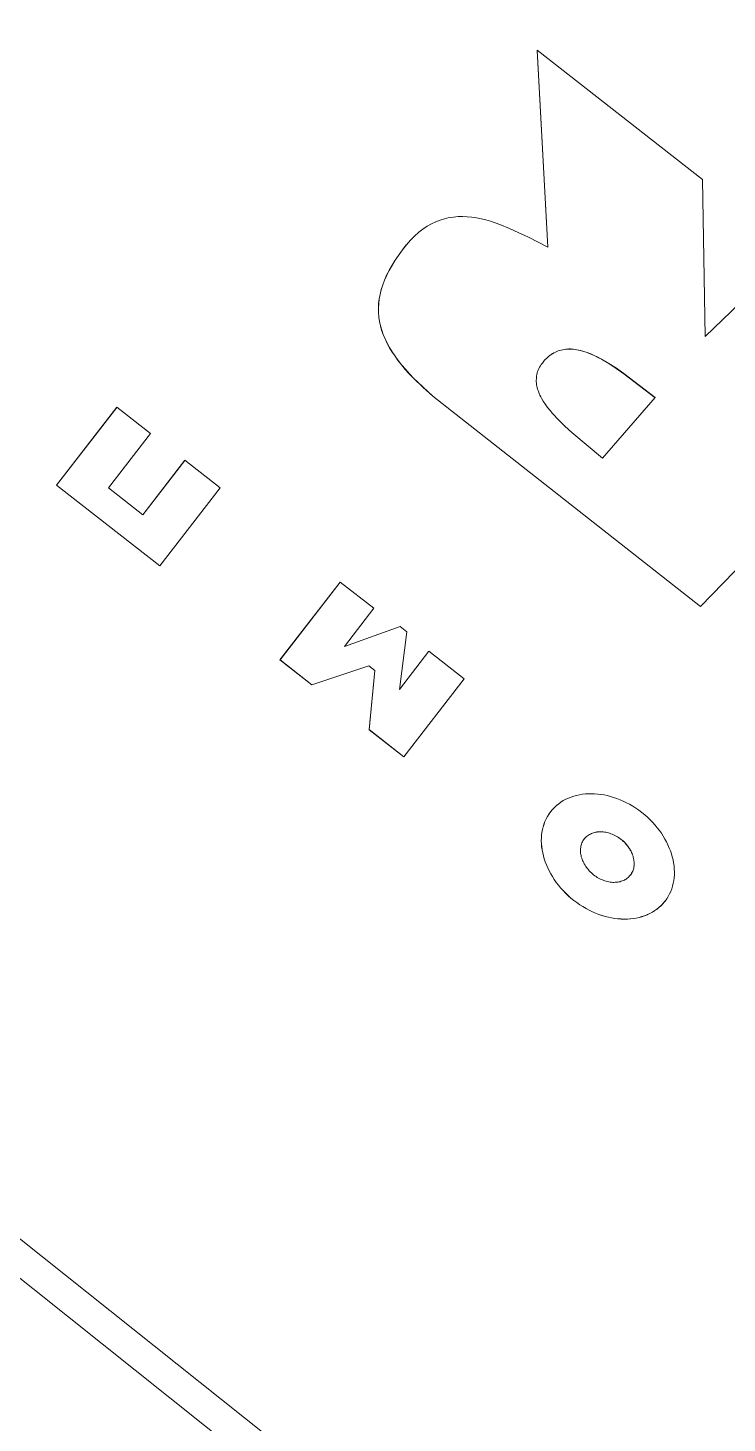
# Model space of a CAD drawing. Header units: millimetres. Extents: x -229914 to 856942, y -268655 to 87212.
# Drawn here: x -134786.3 to -134728.1, y 22809.8 to 22926 of the extents above; entities that cross this region are included whole.
import ezdxf

# ---------------------------------------------------------------- set-up
doc = ezdxf.new("R2010")
doc.units = ezdxf.units.MM

# ---------------------------------------------------------------- blocks, each defined once
blk = doc.blocks.new('Т912NEW')
at = {"color": 7, "linetype": 'Continuous', "lineweight": 15}
for p, q in [((2637.28, 3147.37), (2619.82, 3147.22)), ((2619.82, 3147.22), (2630.73, 3134.93)), ((2619.82, 3147.22), (2619.82, 3147.21)), ((2619.82, 3147.21), (2630.73, 3134.93)), ((2645.61, 3137.28), (2637.28, 3147.37)), ((2659.31, 3119.45), (2661.99, 3147.17)), ((2659.31, 3119.44), (2661.99, 3147.16)), ((2646.9, 3147.04), (2645.61, 3137.28)), ((2628.09, 3134.38), (2627.24, 3134.17)), ((2628.95, 3134.58), (2628.09, 3134.38)), ((2630.73, 3134.93), (2628.95, 3134.58)), ((2624.55, 3133.14), (2624.21, 3132.95)), ((2624.9, 3133.32), (2624.55, 3133.14)), ((2625.26, 3133.49), (2624.9, 3133.32)), ((2625.64, 3133.65), (2625.26, 3133.49)), ((2626.03, 3133.79), (2625.64, 3133.65)), ((2626.42, 3133.93), (2626.03, 3133.79)), ((2627.24, 3134.17), (2626.42, 3133.93)), ((2623.02, 3132.01), (2622.76, 3131.74)), ((2623.29, 3132.27), (2623.02, 3132.01)), ((2623.58, 3132.51), (2623.29, 3132.27)), ((2623.89, 3132.74), (2623.58, 3132.51)), ((2624.21, 3132.95), (2623.89, 3132.74)), ((2622.11, 3130.79), (2621.93, 3130.43)), ((2622.3, 3131.12), (2622.11, 3130.79)), ((2622.52, 3131.44), (2622.3, 3131.12)), ((2622.76, 3131.74), (2622.52, 3131.44)), ((2621.65, 3129.64), (2621.54, 3129.21)), ((2621.78, 3130.04), (2621.65, 3129.64)), ((2621.93, 3130.43), (2621.78, 3130.04)), ((2637.7, 3129.63), (2637.59, 3129.56)), ((2637.7, 3129.62), (2637.59, 3129.55)), ((2637.82, 3129.7), (2637.7, 3129.63)), ((2637.82, 3129.7), (2637.7, 3129.62)), ((2637.7, 3129.63), (2637.7, 3129.62)), ((2637.94, 3129.77), (2637.82, 3129.7)), ((2637.94, 3129.76), (2637.82, 3129.7)), ((2637.82, 3129.7), (2637.82, 3129.7)), ((2638.07, 3129.84), (2637.94, 3129.77)), ((2638.07, 3129.83), (2637.94, 3129.76)), ((2637.94, 3129.77), (2637.94, 3129.76)), ((2638.2, 3129.9), (2638.07, 3129.84)), ((2638.2, 3129.89), (2638.07, 3129.83)), ((2638.07, 3129.84), (2638.07, 3129.83)), ((2638.47, 3130.01), (2638.2, 3129.9)), ((2638.47, 3130.01), (2638.2, 3129.89)), ((2638.2, 3129.9), (2638.2, 3129.89)), ((2638.76, 3130.11), (2638.47, 3130.01)), ((2638.76, 3130.11), (2638.47, 3130.01)), ((2638.47, 3130.01), (2638.47, 3130.01)), ((2639.06, 3130.21), (2638.76, 3130.11)), ((2639.06, 3130.2), (2638.76, 3130.11)), ((2638.76, 3130.11), (2638.76, 3130.11)), ((2639.37, 3130.29), (2639.06, 3130.21)), ((2639.37, 3130.28), (2639.06, 3130.2)), ((2639.06, 3130.21), (2639.06, 3130.2)), ((2639.69, 3130.36), (2639.37, 3130.29)), ((2639.69, 3130.35), (2639.37, 3130.28)), ((2639.37, 3130.29), (2639.37, 3130.28)), ((2640.03, 3130.42), (2639.69, 3130.36)), ((2640.03, 3130.42), (2639.69, 3130.35)), ((2639.69, 3130.36), (2639.69, 3130.35)), ((2640.73, 3130.53), (2640.03, 3130.42)), ((2640.73, 3130.52), (2640.03, 3130.42)), ((2640.03, 3130.42), (2640.03, 3130.42)), ((2641.47, 3130.6), (2640.73, 3130.53)), ((2641.47, 3130.59), (2640.73, 3130.52)), ((2640.73, 3130.53), (2640.73, 3130.52)), ((2642.24, 3130.65), (2641.47, 3130.6)), ((2642.24, 3130.64), (2641.47, 3130.59)), ((2641.47, 3130.6), (2641.47, 3130.59)), ((2645.52, 3130.7), (2642.24, 3130.65)), ((2645.52, 3130.69), (2642.24, 3130.64)), ((2642.24, 3130.65), (2642.24, 3130.64)), ((2645.23, 3124.01), (2645.52, 3130.7)), ((2621.47, 3128.75), (2621.41, 3128.27)), ((2621.54, 3129.21), (2621.47, 3128.75)), ((2636.66, 3128.49), (2636.6, 3128.37)), ((2636.66, 3128.49), (2636.6, 3128.37)), ((2636.72, 3128.61), (2636.66, 3128.49)), ((2636.72, 3128.6), (2636.66, 3128.49)), ((2636.66, 3128.49), (2636.66, 3128.49)), ((2636.78, 3128.72), (2636.72, 3128.61)), ((2636.78, 3128.71), (2636.72, 3128.6)), ((2636.72, 3128.61), (2636.72, 3128.6)), ((2636.86, 3128.83), (2636.78, 3128.72)), ((2636.86, 3128.82), (2636.78, 3128.71)), ((2636.78, 3128.72), (2636.78, 3128.71)), ((2636.93, 3128.93), (2636.86, 3128.83)), ((2636.93, 3128.93), (2636.86, 3128.82)), ((2636.86, 3128.83), (2636.86, 3128.82)), ((2637.01, 3129.03), (2636.93, 3128.93)), ((2637.01, 3129.03), (2636.93, 3128.93)), ((2636.93, 3128.93), (2636.93, 3128.93)), ((2637.1, 3129.13), (2637.01, 3129.03)), ((2637.1, 3129.12), (2637.01, 3129.03)), ((2637.01, 3129.03), (2637.01, 3129.03)), ((2637.19, 3129.22), (2637.1, 3129.13)), ((2637.19, 3129.22), (2637.1, 3129.12)), ((2637.1, 3129.13), (2637.1, 3129.12)), ((2637.28, 3129.31), (2637.19, 3129.22)), ((2637.28, 3129.3), (2637.19, 3129.22)), ((2637.19, 3129.22), (2637.19, 3129.22)), ((2637.38, 3129.4), (2637.28, 3129.31)), ((2637.38, 3129.39), (2637.28, 3129.3)), ((2637.28, 3129.31), (2637.28, 3129.3)), ((2637.48, 3129.48), (2637.38, 3129.4)), ((2637.48, 3129.47), (2637.38, 3129.39)), ((2637.38, 3129.4), (2637.38, 3129.39)), ((2637.59, 3129.56), (2637.48, 3129.48)), ((2637.59, 3129.55), (2637.48, 3129.47)), ((2637.48, 3129.48), (2637.48, 3129.47)), ((2637.59, 3129.56), (2637.59, 3129.55)), ((2621.41, 3128.27), (2621.38, 3127.76)), ((2621.38, 3127.76), (2621.38, 3127.22)), ((2621.38, 3127.76), (2621.38, 3127.75)), ((2621.38, 3127.75), (2621.38, 3127.22)), ((2636.42, 3127.7), (2636.38, 3127.4)), ((2636.42, 3127.7), (2636.38, 3127.4)), ((2636.38, 3127.4), (2636.38, 3127.1)), ((2636.38, 3127.4), (2636.38, 3127.1)), ((2636.38, 3127.4), (2636.38, 3127.4)), ((2636.44, 3127.85), (2636.42, 3127.7)), ((2636.44, 3127.84), (2636.42, 3127.7)), ((2636.42, 3127.7), (2636.42, 3127.7)), ((2636.48, 3127.98), (2636.44, 3127.85)), ((2636.48, 3127.98), (2636.44, 3127.84)), ((2636.44, 3127.85), (2636.44, 3127.84)), ((2636.51, 3128.12), (2636.48, 3127.98)), ((2636.51, 3128.11), (2636.48, 3127.98)), ((2636.48, 3127.98), (2636.48, 3127.98)), ((2636.56, 3128.25), (2636.51, 3128.12)), ((2636.56, 3128.24), (2636.51, 3128.11)), ((2636.51, 3128.12), (2636.51, 3128.11)), ((2636.6, 3128.37), (2636.56, 3128.25)), ((2636.6, 3128.37), (2636.56, 3128.24)), ((2636.56, 3128.25), (2636.56, 3128.24)), ((2636.6, 3128.37), (2636.6, 3128.37)), ((2621.38, 3127.22), (2621.45, 3126.16)), ((2621.38, 3127.22), (2621.45, 3126.17)), ((2621.38, 3127.22), (2621.38, 3127.22)), ((2621.45, 3126.17), (2621.58, 3125.2)), ((2621.45, 3126.17), (2621.45, 3126.16)), ((2621.45, 3126.16), (2621.58, 3125.19)), ((2636.38, 3127.1), (2636.38, 3126.96)), ((2636.38, 3126.96), (2636.4, 3126.82)), ((2636.4, 3126.82), (2636.42, 3126.69)), ((2636.42, 3126.69), (2636.44, 3126.56)), ((2636.44, 3126.56), (2636.48, 3126.43)), ((2636.48, 3126.43), (2636.51, 3126.31)), ((2636.51, 3126.31), (2636.56, 3126.2)), ((2636.56, 3126.2), (2636.61, 3126.08)), ((2621.58, 3125.2), (2621.68, 3124.75)), ((2621.58, 3125.2), (2621.58, 3125.19)), ((2621.58, 3125.19), (2621.68, 3124.74)), ((2636.61, 3126.08), (2636.67, 3125.97)), ((2636.67, 3125.97), (2636.73, 3125.87)), ((2636.73, 3125.87), (2636.8, 3125.77)), ((2636.8, 3125.77), (2636.87, 3125.67)), ((2636.87, 3125.67), (2636.95, 3125.58)), ((2636.95, 3125.58), (2637.03, 3125.49)), ((2637.03, 3125.49), (2637.12, 3125.4)), ((2637.12, 3125.4), (2637.22, 3125.32)), ((2637.22, 3125.32), (2637.32, 3125.24)), ((2637.32, 3125.24), (2637.42, 3125.16)), ((2637.42, 3125.16), (2637.53, 3125.09)), ((2637.53, 3125.09), (2637.65, 3125.02)), ((2637.65, 3125.02), (2637.77, 3124.95)), ((2621.68, 3124.75), (2621.79, 3124.32)), ((2621.68, 3124.75), (2621.68, 3124.74)), ((2621.68, 3124.74), (2621.79, 3124.32)), ((2621.79, 3124.32), (2621.93, 3123.91)), ((2621.79, 3124.32), (2621.93, 3123.91)), ((2621.79, 3124.32), (2621.79, 3124.32)), ((2621.93, 3123.91), (2622.07, 3123.52)), ((2621.93, 3123.91), (2622.07, 3123.53)), ((2621.93, 3123.91), (2621.93, 3123.91)), ((2637.77, 3124.95), (2637.89, 3124.89)), ((2637.89, 3124.89), (2638.02, 3124.83)), ((2638.02, 3124.83), (2638.15, 3124.77)), ((2638.15, 3124.77), (2638.42, 3124.67)), ((2638.42, 3124.67), (2638.72, 3124.57)), ((2638.72, 3124.57), (2639.02, 3124.49)), ((2639.02, 3124.49), (2639.34, 3124.41)), ((2639.34, 3124.41), (2639.67, 3124.34)), ((2639.67, 3124.34), (2640.38, 3124.23)), ((2640.38, 3124.23), (2641.12, 3124.15)), ((2641.12, 3124.15), (2641.9, 3124.09)), ((2645.23, 3124.01), (2641.9, 3124.09)), ((2622.07, 3123.53), (2622.24, 3123.16)), ((2622.07, 3123.53), (2622.07, 3123.52)), ((2622.07, 3123.52), (2622.24, 3123.16)), ((2622.24, 3123.16), (2622.42, 3122.81)), ((2622.24, 3123.16), (2622.42, 3122.82)), ((2622.24, 3123.16), (2622.24, 3123.16)), ((2622.42, 3122.82), (2622.63, 3122.49)), ((2622.42, 3122.82), (2622.42, 3122.81)), ((2622.42, 3122.81), (2622.63, 3122.48)), ((2622.63, 3122.49), (2622.85, 3122.18)), ((2622.63, 3122.49), (2622.63, 3122.48)), ((2622.63, 3122.48), (2622.85, 3122.17)), ((2622.85, 3122.18), (2623.08, 3121.89)), ((2622.85, 3122.18), (2622.85, 3122.17)), ((2622.85, 3122.17), (2623.08, 3121.88)), ((2623.08, 3121.89), (2623.34, 3121.62)), ((2623.08, 3121.89), (2623.08, 3121.88)), ((2623.08, 3121.88), (2623.34, 3121.61)), ((2623.34, 3121.62), (2623.61, 3121.36)), ((2623.34, 3121.62), (2623.34, 3121.61)), ((2623.34, 3121.61), (2623.61, 3121.36)), ((2623.61, 3121.36), (2623.9, 3121.12)), ((2623.61, 3121.36), (2623.9, 3121.13)), ((2623.61, 3121.36), (2623.61, 3121.36)), ((2623.9, 3121.13), (2624.21, 3120.91)), ((2623.9, 3121.13), (2623.9, 3121.12)), ((2623.9, 3121.12), (2624.21, 3120.9)), ((2624.21, 3120.91), (2624.54, 3120.7)), ((2624.21, 3120.91), (2624.21, 3120.9)), ((2624.21, 3120.9), (2624.54, 3120.7)), ((2624.54, 3120.7), (2624.88, 3120.51)), ((2624.54, 3120.7), (2624.88, 3120.51)), ((2624.54, 3120.7), (2624.54, 3120.7)), ((2624.88, 3120.51), (2625.24, 3120.33)), ((2624.88, 3120.51), (2625.24, 3120.34)), ((2624.88, 3120.51), (2624.88, 3120.51)), ((2625.24, 3120.34), (2625.62, 3120.18)), ((2625.24, 3120.34), (2625.24, 3120.33)), ((2625.24, 3120.33), (2625.62, 3120.17)), ((2625.62, 3120.18), (2626.02, 3120.04)), ((2625.62, 3120.18), (2625.62, 3120.17)), ((2625.62, 3120.17), (2626.02, 3120.03)), ((2626.02, 3120.04), (2626.43, 3119.9)), ((2626.02, 3120.04), (2626.02, 3120.03)), ((2626.02, 3120.03), (2626.43, 3119.9)), ((2626.43, 3119.9), (2626.87, 3119.78)), ((2626.43, 3119.9), (2626.87, 3119.79)), ((2626.43, 3119.9), (2626.43, 3119.9)), ((2626.87, 3119.79), (2627.31, 3119.68)), ((2626.87, 3119.79), (2626.87, 3119.78)), ((2626.87, 3119.78), (2627.31, 3119.68)), ((2627.31, 3119.68), (2627.78, 3119.58)), ((2627.31, 3119.68), (2627.78, 3119.59)), ((2627.31, 3119.68), (2627.31, 3119.68)), ((2627.78, 3119.59), (2628.27, 3119.51)), ((2627.78, 3119.59), (2627.78, 3119.58)), ((2627.78, 3119.58), (2628.27, 3119.5)), ((2628.27, 3119.51), (2628.77, 3119.44)), ((2628.27, 3119.51), (2628.27, 3119.5)), ((2628.27, 3119.5), (2628.77, 3119.43)), ((2628.77, 3119.44), (2629.83, 3119.34)), ((2628.77, 3119.44), (2628.77, 3119.43)), ((2628.77, 3119.43), (2629.83, 3119.33)), ((2629.83, 3119.34), (2630.96, 3119.27)), ((2629.83, 3119.34), (2629.83, 3119.33)), ((2629.83, 3119.33), (2630.96, 3119.27)), ((2659.31, 3119.45), (2630.96, 3119.27)), ((2659.31, 3119.44), (2630.96, 3119.27)), ((2630.96, 3119.27), (2630.96, 3119.27)), ((2659.31, 3119.45), (2659.31, 3119.44)), ((2665.26, 3102.92), (2664.96, 3102.88)), ((2665.56, 3102.95), (2665.26, 3102.92)), ((2665.87, 3102.97), (2665.56, 3102.95)), ((2666.18, 3102.98), (2665.87, 3102.97)), ((2666.49, 3102.98), (2666.18, 3102.98)), ((2666.79, 3102.96), (2666.49, 3102.98)), ((2667.1, 3102.94), (2666.79, 3102.96)), ((2667.39, 3102.9), (2667.1, 3102.94)), ((2667.69, 3102.85), (2667.39, 3102.9)), ((2610.96, 3102.15), (2614.5, 3102.18)), ((2610.96, 3102.15), (2610.96, 3102.14)), ((2611.07, 3093.95), (2610.96, 3102.15)), ((2611.07, 3093.94), (2610.96, 3102.14)), ((2614.5, 3102.18), (2614.58, 3096.46)), ((2621.87, 3102.26), (2618.13, 3102.22)), ((2618.22, 3096.49), (2618.13, 3102.22)), ((2618.13, 3102.22), (2618.13, 3102.21)), ((2618.22, 3096.49), (2618.13, 3102.21)), ((2621.87, 3102.26), (2621.98, 3094.04)), ((2634.57, 3102.35), (2638.12, 3102.39)), ((2634.69, 3094.15), (2634.57, 3102.35)), ((2634.69, 3094.16), (2634.57, 3102.35)), ((2634.57, 3102.35), (2634.57, 3102.35)), ((2638.12, 3102.39), (2638.18, 3098.37)), ((2638.18, 3098.37), (2640.78, 3102.55)), ((2640.78, 3102.55), (2641.49, 3102.56)), ((2641.49, 3102.56), (2644, 3098.42)), ((2647.67, 3102.48), (2643.93, 3102.44)), ((2644, 3098.42), (2643.93, 3102.44)), ((2643.93, 3102.44), (2643.93, 3102.43)), ((2644, 3098.42), (2643.93, 3102.43)), ((2647.67, 3102.48), (2647.78, 3094.27)), ((2662.13, 3101.74), (2661.92, 3101.59)), ((2662.35, 3101.89), (2662.13, 3101.74)), ((2662.57, 3102.03), (2662.35, 3101.89)), ((2662.81, 3102.16), (2662.57, 3102.03)), ((2663.05, 3102.29), (2662.81, 3102.16)), ((2663.31, 3102.4), (2663.05, 3102.29)), ((2663.56, 3102.5), (2663.31, 3102.4)), ((2663.83, 3102.6), (2663.56, 3102.5)), ((2664.1, 3102.68), (2663.83, 3102.6)), ((2664.38, 3102.76), (2664.1, 3102.68)), ((2664.67, 3102.82), (2664.38, 3102.76)), ((2664.96, 3102.88), (2664.67, 3102.82)), ((2667.98, 3102.79), (2667.69, 3102.85)), ((2668.26, 3102.72), (2667.98, 3102.79)), ((2668.53, 3102.64), (2668.26, 3102.72)), ((2668.81, 3102.55), (2668.53, 3102.64)), ((2669.06, 3102.45), (2668.81, 3102.55)), ((2669.32, 3102.34), (2669.06, 3102.45)), ((2669.57, 3102.22), (2669.32, 3102.34)), ((2669.81, 3102.09), (2669.57, 3102.22)), ((2670.04, 3101.96), (2669.81, 3102.09)), ((2670.26, 3101.82), (2670.04, 3101.96)), ((2670.47, 3101.66), (2670.26, 3101.82)), ((2661.04, 3100.71), (2660.89, 3100.51)), ((2661.19, 3100.9), (2661.04, 3100.71)), ((2661.36, 3101.08), (2661.19, 3100.9)), ((2661.54, 3101.26), (2661.36, 3101.08)), ((2661.72, 3101.43), (2661.54, 3101.26)), ((2661.92, 3101.59), (2661.72, 3101.43)), ((2670.67, 3101.51), (2670.47, 3101.66)), ((2670.87, 3101.34), (2670.67, 3101.51)), ((2671.05, 3101.17), (2670.87, 3101.34)), ((2671.22, 3100.99), (2671.05, 3101.17)), ((2671.38, 3100.8), (2671.22, 3100.99)), ((2671.53, 3100.61), (2671.38, 3100.8)), ((2671.67, 3100.41), (2671.53, 3100.61)), ((2660.37, 3099.46), (2660.31, 3099.24)), ((2660.45, 3099.68), (2660.37, 3099.46)), ((2660.54, 3099.9), (2660.45, 3099.68)), ((2660.65, 3100.11), (2660.54, 3099.9)), ((2660.77, 3100.31), (2660.65, 3100.11)), ((2660.89, 3100.51), (2660.77, 3100.31)), ((2664.34, 3099.46), (2664.27, 3099.39)), ((2664.34, 3099.45), (2664.27, 3099.38)), ((2664.42, 3099.53), (2664.34, 3099.46)), ((2664.42, 3099.52), (2664.34, 3099.45)), ((2664.34, 3099.46), (2664.34, 3099.45)), ((2664.5, 3099.59), (2664.42, 3099.53)), ((2664.5, 3099.58), (2664.42, 3099.52)), ((2664.42, 3099.53), (2664.42, 3099.52)), ((2664.58, 3099.65), (2664.5, 3099.59)), ((2664.58, 3099.65), (2664.5, 3099.58)), ((2664.5, 3099.59), (2664.5, 3099.58)), ((2664.67, 3099.71), (2664.58, 3099.65)), ((2664.67, 3099.71), (2664.58, 3099.65)), ((2664.58, 3099.65), (2664.58, 3099.65)), ((2664.77, 3099.77), (2664.67, 3099.71)), ((2664.77, 3099.76), (2664.67, 3099.71)), ((2664.67, 3099.71), (2664.67, 3099.71)), ((2664.86, 3099.82), (2664.77, 3099.77)), ((2664.86, 3099.82), (2664.77, 3099.76)), ((2664.77, 3099.77), (2664.77, 3099.76)), ((2664.95, 3099.87), (2664.86, 3099.82)), ((2664.95, 3099.87), (2664.86, 3099.82)), ((2664.86, 3099.82), (2664.86, 3099.82)), ((2665.06, 3099.92), (2664.95, 3099.87)), ((2665.06, 3099.91), (2664.95, 3099.87)), ((2664.95, 3099.87), (2664.95, 3099.87)), ((2665.16, 3099.96), (2665.06, 3099.92)), ((2665.16, 3099.95), (2665.06, 3099.91)), ((2665.06, 3099.92), (2665.06, 3099.91)), ((2665.27, 3100), (2665.16, 3099.96)), ((2665.27, 3099.99), (2665.16, 3099.95)), ((2665.16, 3099.96), (2665.16, 3099.95)), ((2665.38, 3100.03), (2665.27, 3100)), ((2665.38, 3100.03), (2665.27, 3099.99)), ((2665.27, 3100), (2665.27, 3099.99)), ((2665.49, 3100.06), (2665.38, 3100.03)), ((2665.49, 3100.06), (2665.38, 3100.03)), ((2665.38, 3100.03), (2665.38, 3100.03)), ((2665.61, 3100.09), (2665.49, 3100.06)), ((2665.61, 3100.08), (2665.49, 3100.06)), ((2665.49, 3100.06), (2665.49, 3100.06)), ((2665.73, 3100.11), (2665.61, 3100.09)), ((2665.73, 3100.11), (2665.61, 3100.08)), ((2665.61, 3100.09), (2665.61, 3100.08)), ((2665.85, 3100.13), (2665.73, 3100.11)), ((2665.85, 3100.12), (2665.73, 3100.11)), ((2665.73, 3100.11), (2665.73, 3100.11)), ((2665.97, 3100.14), (2665.85, 3100.13)), ((2665.97, 3100.14), (2665.85, 3100.12)), ((2665.85, 3100.13), (2665.85, 3100.12)), ((2666.09, 3100.15), (2665.97, 3100.14)), ((2666.09, 3100.14), (2665.97, 3100.14)), ((2665.97, 3100.14), (2665.97, 3100.14)), ((2666.22, 3100.15), (2666.09, 3100.15)), ((2666.22, 3100.15), (2666.09, 3100.14)), ((2666.09, 3100.15), (2666.09, 3100.14)), ((2666.34, 3100.15), (2666.22, 3100.15)), ((2666.34, 3100.15), (2666.22, 3100.15)), ((2666.22, 3100.15), (2666.22, 3100.15)), ((2666.47, 3100.15), (2666.34, 3100.15)), ((2666.47, 3100.14), (2666.34, 3100.15)), ((2666.34, 3100.15), (2666.34, 3100.15)), ((2666.59, 3100.14), (2666.47, 3100.15)), ((2666.47, 3100.15), (2666.47, 3100.14)), ((2666.59, 3100.13), (2666.47, 3100.14)), ((2666.71, 3100.12), (2666.59, 3100.14)), ((2666.59, 3100.14), (2666.59, 3100.13)), ((2666.71, 3100.11), (2666.59, 3100.13)), ((2666.83, 3100.1), (2666.71, 3100.12)), ((2666.71, 3100.12), (2666.71, 3100.11)), ((2666.83, 3100.09), (2666.71, 3100.11)), ((2666.94, 3100.08), (2666.83, 3100.1)), ((2666.83, 3100.1), (2666.83, 3100.09)), ((2666.94, 3100.07), (2666.83, 3100.09)), ((2667.06, 3100.05), (2666.94, 3100.08)), ((2666.94, 3100.08), (2666.94, 3100.07)), ((2667.06, 3100.04), (2666.94, 3100.07)), ((2667.17, 3100.02), (2667.06, 3100.05)), ((2667.06, 3100.05), (2667.06, 3100.04)), ((2667.17, 3100.01), (2667.06, 3100.04)), ((2667.28, 3099.98), (2667.17, 3100.02)), ((2667.17, 3100.02), (2667.17, 3100.01)), ((2667.28, 3099.97), (2667.17, 3100.01)), ((2667.38, 3099.94), (2667.28, 3099.98)), ((2667.28, 3099.98), (2667.28, 3099.97)), ((2667.38, 3099.93), (2667.28, 3099.97)), ((2667.49, 3099.89), (2667.38, 3099.94)), ((2667.38, 3099.94), (2667.38, 3099.93)), ((2667.49, 3099.89), (2667.38, 3099.93)), ((2667.58, 3099.85), (2667.49, 3099.89)), ((2667.58, 3099.84), (2667.49, 3099.89)), ((2667.49, 3099.89), (2667.49, 3099.89)), ((2667.68, 3099.8), (2667.58, 3099.85)), ((2667.58, 3099.85), (2667.58, 3099.84)), ((2667.68, 3099.79), (2667.58, 3099.84)), ((2667.77, 3099.74), (2667.68, 3099.8)), ((2667.68, 3099.8), (2667.68, 3099.79)), ((2667.77, 3099.73), (2667.68, 3099.79)), ((2667.87, 3099.68), (2667.77, 3099.74)), ((2667.77, 3099.74), (2667.77, 3099.73)), ((2667.87, 3099.68), (2667.77, 3099.73)), ((2667.95, 3099.62), (2667.87, 3099.68)), ((2667.95, 3099.62), (2667.87, 3099.68)), ((2667.87, 3099.68), (2667.87, 3099.68)), ((2668.03, 3099.56), (2667.95, 3099.62)), ((2668.03, 3099.55), (2667.95, 3099.62)), ((2667.95, 3099.62), (2667.95, 3099.62)), ((2668.11, 3099.49), (2668.03, 3099.56)), ((2668.03, 3099.56), (2668.03, 3099.55)), ((2668.11, 3099.48), (2668.03, 3099.55)), ((2668.18, 3099.42), (2668.11, 3099.49)), ((2668.11, 3099.49), (2668.11, 3099.48)), ((2668.18, 3099.41), (2668.11, 3099.48)), ((2668.25, 3099.35), (2668.18, 3099.42)), ((2668.18, 3099.42), (2668.18, 3099.41)), ((2668.25, 3099.34), (2668.18, 3099.41)), ((2671.79, 3100.2), (2671.67, 3100.41)), ((2671.9, 3100), (2671.79, 3100.2)), ((2672, 3099.78), (2671.9, 3100)), ((2672.08, 3099.56), (2672, 3099.78)), ((2672.16, 3099.34), (2672.08, 3099.56)), ((2640.78, 3098.37), (2638.07, 3094.18)), ((2640.78, 3098.36), (2638.07, 3094.18)), ((2641.41, 3098.38), (2640.78, 3098.37)), ((2641.41, 3098.37), (2640.78, 3098.36)), ((2640.78, 3098.37), (2640.78, 3098.36)), ((2644.12, 3094.24), (2641.41, 3098.38)), ((2641.41, 3098.38), (2641.41, 3098.37)), ((2644.12, 3094.23), (2641.41, 3098.37)), ((2660.22, 3098.78), (2660.2, 3098.54)), ((2660.2, 3098.3), (2660.2, 3098.54)), ((2660.2, 3098.3), (2660.21, 3098.06)), ((2660.2, 3098.3), (2660.21, 3098.07)), ((2660.2, 3098.3), (2660.2, 3098.3)), ((2660.26, 3099.01), (2660.22, 3098.78)), ((2660.31, 3099.24), (2660.26, 3099.01)), ((2663.81, 3098.46), (2663.8, 3098.36)), ((2663.81, 3098.45), (2663.8, 3098.36)), ((2663.8, 3098.36), (2663.81, 3098.17)), ((2663.83, 3098.55), (2663.81, 3098.46)), ((2663.83, 3098.54), (2663.81, 3098.45)), ((2663.81, 3098.46), (2663.81, 3098.45)), ((2663.85, 3098.64), (2663.83, 3098.55)), ((2663.85, 3098.64), (2663.83, 3098.54)), ((2663.83, 3098.55), (2663.83, 3098.54)), ((2663.87, 3098.73), (2663.85, 3098.64)), ((2663.87, 3098.73), (2663.85, 3098.64)), ((2663.85, 3098.64), (2663.85, 3098.64)), ((2663.91, 3098.82), (2663.87, 3098.73)), ((2663.91, 3098.82), (2663.87, 3098.73)), ((2663.87, 3098.73), (2663.87, 3098.73)), ((2663.95, 3098.91), (2663.91, 3098.82)), ((2663.95, 3098.9), (2663.91, 3098.82)), ((2663.91, 3098.82), (2663.91, 3098.82)), ((2663.99, 3098.99), (2663.95, 3098.91)), ((2663.99, 3098.99), (2663.95, 3098.9)), ((2663.95, 3098.91), (2663.95, 3098.9)), ((2664.03, 3099.08), (2663.99, 3098.99)), ((2664.03, 3099.07), (2663.99, 3098.99)), ((2663.99, 3098.99), (2663.99, 3098.99)), ((2664.09, 3099.16), (2664.03, 3099.08)), ((2664.09, 3099.15), (2664.03, 3099.07)), ((2664.03, 3099.08), (2664.03, 3099.07)), ((2664.15, 3099.24), (2664.09, 3099.16)), ((2664.15, 3099.23), (2664.09, 3099.15)), ((2664.09, 3099.16), (2664.09, 3099.15)), ((2664.2, 3099.31), (2664.15, 3099.24)), ((2664.2, 3099.31), (2664.15, 3099.23)), ((2664.15, 3099.24), (2664.15, 3099.23)), ((2664.27, 3099.39), (2664.2, 3099.31)), ((2664.27, 3099.38), (2664.2, 3099.31)), ((2664.2, 3099.31), (2664.2, 3099.31)), ((2664.27, 3099.39), (2664.27, 3099.38)), ((2668.32, 3099.27), (2668.25, 3099.35)), ((2668.25, 3099.35), (2668.25, 3099.34)), ((2668.32, 3099.27), (2668.25, 3099.34)), ((2668.38, 3099.2), (2668.32, 3099.27)), ((2668.38, 3099.19), (2668.32, 3099.27)), ((2668.32, 3099.27), (2668.32, 3099.27)), ((2668.44, 3099.11), (2668.38, 3099.2)), ((2668.38, 3099.2), (2668.38, 3099.19)), ((2668.44, 3099.11), (2668.38, 3099.19)), ((2668.48, 3099.03), (2668.44, 3099.11)), ((2668.48, 3099.03), (2668.44, 3099.11)), ((2668.44, 3099.11), (2668.44, 3099.11)), ((2668.53, 3098.95), (2668.48, 3099.03)), ((2668.53, 3098.94), (2668.48, 3099.03)), ((2668.48, 3099.03), (2668.48, 3099.03)), ((2668.57, 3098.86), (2668.53, 3098.95)), ((2668.53, 3098.95), (2668.53, 3098.94)), ((2668.57, 3098.86), (2668.53, 3098.94)), ((2668.6, 3098.77), (2668.57, 3098.86)), ((2668.6, 3098.77), (2668.57, 3098.86)), ((2668.57, 3098.86), (2668.57, 3098.86)), ((2668.63, 3098.68), (2668.6, 3098.77)), ((2668.63, 3098.68), (2668.6, 3098.77)), ((2668.6, 3098.77), (2668.6, 3098.77)), ((2668.65, 3098.59), (2668.63, 3098.68)), ((2668.65, 3098.59), (2668.63, 3098.68)), ((2668.63, 3098.68), (2668.63, 3098.68)), ((2668.67, 3098.5), (2668.65, 3098.59)), ((2668.67, 3098.49), (2668.65, 3098.59)), ((2668.65, 3098.59), (2668.65, 3098.59)), ((2668.68, 3098.4), (2668.67, 3098.5)), ((2668.67, 3098.5), (2668.67, 3098.49)), ((2668.68, 3098.4), (2668.67, 3098.49)), ((2668.68, 3098.31), (2668.68, 3098.4)), ((2668.68, 3098.3), (2668.68, 3098.4)), ((2668.68, 3098.4), (2668.68, 3098.4)), ((2668.68, 3098.21), (2668.68, 3098.31)), ((2672.21, 3099.11), (2672.16, 3099.34)), ((2672.25, 3098.88), (2672.21, 3099.11)), ((2672.28, 3098.65), (2672.25, 3098.88)), ((2672.29, 3098.41), (2672.28, 3098.65)), ((2672.28, 3098.17), (2672.29, 3098.41)), ((2672.28, 3098.16), (2672.29, 3098.4)), ((2672.29, 3098.41), (2672.29, 3098.4)), ((2660.21, 3098.07), (2660.24, 3097.83)), ((2660.21, 3098.07), (2660.21, 3098.06)), ((2660.21, 3098.06), (2660.24, 3097.83)), ((2660.24, 3097.83), (2660.28, 3097.59)), ((2660.24, 3097.83), (2660.28, 3097.6)), ((2660.24, 3097.83), (2660.24, 3097.83)), ((2660.28, 3097.6), (2660.33, 3097.37)), ((2660.28, 3097.6), (2660.28, 3097.59)), ((2660.28, 3097.59), (2660.33, 3097.37)), ((2660.33, 3097.37), (2660.41, 3097.14)), ((2660.33, 3097.37), (2660.41, 3097.15)), ((2660.33, 3097.37), (2660.33, 3097.37)), ((2660.41, 3097.15), (2660.49, 3096.93)), ((2660.41, 3097.15), (2660.41, 3097.14)), ((2660.41, 3097.14), (2660.49, 3096.92)), ((2663.81, 3098.17), (2663.82, 3098.07)), ((2663.82, 3098.07), (2663.84, 3097.98)), ((2663.84, 3097.98), (2663.86, 3097.89)), ((2663.86, 3097.89), (2663.89, 3097.8)), ((2663.89, 3097.8), (2663.93, 3097.71)), ((2663.93, 3097.71), (2663.96, 3097.62)), ((2663.96, 3097.62), (2664.01, 3097.54)), ((2664.01, 3097.54), (2664.06, 3097.46)), ((2664.06, 3097.46), (2664.11, 3097.38)), ((2664.11, 3097.38), (2664.17, 3097.3)), ((2664.17, 3097.3), (2664.24, 3097.23)), ((2664.24, 3097.23), (2664.3, 3097.15)), ((2664.3, 3097.15), (2664.38, 3097.08)), ((2664.38, 3097.08), (2664.46, 3097.02)), ((2668.07, 3097.05), (2668.15, 3097.12)), ((2668.15, 3097.12), (2668.22, 3097.19)), ((2668.22, 3097.19), (2668.28, 3097.26)), ((2668.28, 3097.26), (2668.35, 3097.34)), ((2668.35, 3097.34), (2668.4, 3097.42)), ((2668.4, 3097.42), (2668.45, 3097.5)), ((2668.45, 3097.5), (2668.51, 3097.58)), ((2668.51, 3097.58), (2668.55, 3097.67)), ((2668.55, 3097.67), (2668.58, 3097.75)), ((2668.58, 3097.75), (2668.62, 3097.84)), ((2668.62, 3097.84), (2668.64, 3097.93)), ((2668.64, 3097.93), (2668.66, 3098.02)), ((2668.66, 3098.02), (2668.67, 3098.12)), ((2668.67, 3098.12), (2668.68, 3098.21)), ((2672.04, 3097.03), (2672.11, 3097.25)), ((2672.04, 3097.03), (2672.11, 3097.25)), ((2672.11, 3097.25), (2672.18, 3097.48)), ((2672.11, 3097.25), (2672.18, 3097.47)), ((2672.11, 3097.25), (2672.11, 3097.25)), ((2672.18, 3097.47), (2672.23, 3097.7)), ((2672.18, 3097.48), (2672.23, 3097.7)), ((2672.18, 3097.48), (2672.18, 3097.47)), ((2672.23, 3097.7), (2672.27, 3097.94)), ((2672.23, 3097.7), (2672.27, 3097.93)), ((2672.23, 3097.7), (2672.23, 3097.7)), ((2672.27, 3097.94), (2672.28, 3098.17)), ((2672.27, 3097.93), (2672.28, 3098.16)), ((2672.27, 3097.94), (2672.27, 3097.93)), ((2672.28, 3098.17), (2672.28, 3098.16)), ((2614.58, 3096.46), (2618.22, 3096.49)), ((2660.49, 3096.93), (2660.59, 3096.72)), ((2660.49, 3096.93), (2660.49, 3096.92)), ((2660.49, 3096.92), (2660.59, 3096.71)), ((2660.59, 3096.72), (2660.7, 3096.51)), ((2660.59, 3096.72), (2660.59, 3096.71)), ((2660.59, 3096.71), (2660.7, 3096.5)), ((2660.7, 3096.51), (2660.82, 3096.3)), ((2660.7, 3096.51), (2660.7, 3096.5)), ((2660.7, 3096.5), (2660.82, 3096.3)), ((2660.82, 3096.3), (2660.96, 3096.1)), ((2660.82, 3096.3), (2660.96, 3096.11)), ((2660.82, 3096.3), (2660.82, 3096.3)), ((2660.96, 3096.11), (2661.11, 3095.91)), ((2660.96, 3096.11), (2660.96, 3096.1)), ((2660.96, 3096.1), (2661.11, 3095.91)), ((2661.11, 3095.91), (2661.27, 3095.73)), ((2661.11, 3095.91), (2661.11, 3095.91)), ((2664.46, 3097.02), (2664.54, 3096.95)), ((2664.54, 3096.95), (2664.63, 3096.89)), ((2664.63, 3096.89), (2664.71, 3096.83)), ((2664.71, 3096.83), (2664.81, 3096.78)), ((2664.81, 3096.78), (2664.9, 3096.73)), ((2664.9, 3096.73), (2665.01, 3096.68)), ((2665.01, 3096.68), (2665.1, 3096.64)), ((2665.1, 3096.64), (2665.22, 3096.59)), ((2665.22, 3096.59), (2665.32, 3096.56)), ((2665.32, 3096.56), (2665.43, 3096.53)), ((2665.43, 3096.53), (2665.55, 3096.5)), ((2665.55, 3096.5), (2665.67, 3096.47)), ((2665.67, 3096.47), (2665.78, 3096.45)), ((2665.78, 3096.45), (2665.9, 3096.44)), ((2665.9, 3096.44), (2666.02, 3096.43)), ((2666.02, 3096.43), (2666.15, 3096.42)), ((2666.15, 3096.42), (2666.27, 3096.42)), ((2666.27, 3096.42), (2666.4, 3096.42)), ((2666.4, 3096.42), (2666.52, 3096.43)), ((2666.52, 3096.43), (2666.64, 3096.44)), ((2666.64, 3096.44), (2666.76, 3096.46)), ((2666.76, 3096.46), (2666.88, 3096.48)), ((2666.88, 3096.48), (2667, 3096.51)), ((2667, 3096.51), (2667.11, 3096.54)), ((2667.11, 3096.54), (2667.22, 3096.58)), ((2667.22, 3096.58), (2667.33, 3096.61)), ((2667.33, 3096.61), (2667.43, 3096.66)), ((2667.43, 3096.66), (2667.53, 3096.7)), ((2667.53, 3096.7), (2667.63, 3096.75)), ((2667.63, 3096.75), (2667.73, 3096.8)), ((2667.73, 3096.8), (2667.82, 3096.86)), ((2667.82, 3096.86), (2667.91, 3096.92)), ((2667.91, 3096.92), (2667.99, 3096.98)), ((2667.99, 3096.98), (2668.07, 3097.05)), ((2671.29, 3095.81), (2671.45, 3096)), ((2671.29, 3095.81), (2671.45, 3096)), ((2671.45, 3096), (2671.59, 3096.2)), ((2671.45, 3096), (2671.59, 3096.19)), ((2671.45, 3096), (2671.45, 3096)), ((2671.59, 3096.2), (2671.72, 3096.4)), ((2671.59, 3096.19), (2671.72, 3096.39)), ((2671.59, 3096.2), (2671.59, 3096.19)), ((2671.72, 3096.4), (2671.84, 3096.61)), ((2671.72, 3096.39), (2671.84, 3096.6)), ((2671.72, 3096.4), (2671.72, 3096.39)), ((2671.84, 3096.61), (2671.95, 3096.82)), ((2671.84, 3096.6), (2671.95, 3096.81)), ((2671.84, 3096.61), (2671.84, 3096.6)), ((2671.95, 3096.81), (2672.04, 3097.03)), ((2671.95, 3096.82), (2672.04, 3097.03)), ((2671.95, 3096.82), (2671.95, 3096.81)), ((2672.04, 3097.03), (2672.04, 3097.03)), ((2661.11, 3095.91), (2661.27, 3095.72)), ((2661.27, 3095.73), (2661.44, 3095.55)), ((2661.27, 3095.73), (2661.27, 3095.72)), ((2661.27, 3095.72), (2661.44, 3095.54)), ((2661.44, 3095.55), (2661.62, 3095.37)), ((2661.44, 3095.55), (2661.44, 3095.54)), ((2661.44, 3095.54), (2661.62, 3095.37)), ((2661.62, 3095.37), (2661.82, 3095.2)), ((2661.62, 3095.37), (2661.82, 3095.21)), ((2661.62, 3095.37), (2661.62, 3095.37)), ((2661.82, 3095.21), (2662.02, 3095.05)), ((2661.82, 3095.21), (2661.82, 3095.2)), ((2661.82, 3095.2), (2662.02, 3095.04)), ((2662.02, 3095.05), (2662.23, 3094.9)), ((2662.02, 3095.05), (2662.02, 3095.04)), ((2662.02, 3095.04), (2662.23, 3094.89)), ((2662.23, 3094.9), (2662.45, 3094.75)), ((2662.23, 3094.9), (2662.23, 3094.89)), ((2662.23, 3094.89), (2662.45, 3094.75)), ((2662.45, 3094.75), (2662.68, 3094.62)), ((2662.45, 3094.75), (2662.45, 3094.75)), ((2669.92, 3094.68), (2670.14, 3094.82)), ((2669.92, 3094.68), (2670.14, 3094.81)), ((2670.14, 3094.82), (2670.36, 3094.97)), ((2670.14, 3094.81), (2670.36, 3094.96)), ((2670.14, 3094.82), (2670.14, 3094.81)), ((2670.36, 3094.96), (2670.56, 3095.12)), ((2670.36, 3094.97), (2670.56, 3095.12)), ((2670.36, 3094.97), (2670.36, 3094.96)), ((2670.56, 3095.12), (2670.77, 3095.29)), ((2670.56, 3095.12), (2670.77, 3095.28)), ((2670.56, 3095.12), (2670.56, 3095.12)), ((2670.77, 3095.29), (2670.95, 3095.46)), ((2670.77, 3095.28), (2670.95, 3095.45)), ((2670.77, 3095.29), (2670.77, 3095.28)), ((2670.95, 3095.45), (2671.13, 3095.63)), ((2670.95, 3095.46), (2671.13, 3095.63)), ((2670.95, 3095.46), (2670.95, 3095.45)), ((2671.13, 3095.63), (2671.29, 3095.81)), ((2671.13, 3095.63), (2671.29, 3095.81)), ((2671.13, 3095.63), (2671.13, 3095.63)), ((2671.29, 3095.81), (2671.29, 3095.81)), ((2621.98, 3094.04), (2611.07, 3093.94)), ((2621.98, 3094.04), (2611.07, 3093.95)), ((2611.07, 3093.95), (2611.07, 3093.94)), ((2621.98, 3094.04), (2621.98, 3094.04)), ((2638.07, 3094.18), (2634.69, 3094.15)), ((2638.07, 3094.18), (2634.69, 3094.16)), ((2634.69, 3094.16), (2634.69, 3094.15)), ((2638.07, 3094.18), (2638.07, 3094.18)), ((2647.78, 3094.27), (2644.12, 3094.24)), ((2647.78, 3094.26), (2644.12, 3094.23)), ((2644.12, 3094.24), (2644.12, 3094.23)), ((2647.78, 3094.27), (2647.78, 3094.26)), ((2662.45, 3094.75), (2662.68, 3094.61)), ((2662.68, 3094.62), (2662.92, 3094.49)), ((2662.68, 3094.62), (2662.68, 3094.61)), ((2662.68, 3094.61), (2662.92, 3094.49)), ((2662.92, 3094.49), (2663.17, 3094.37)), ((2662.92, 3094.49), (2663.17, 3094.37)), ((2662.92, 3094.49), (2662.92, 3094.49)), ((2663.17, 3094.37), (2663.43, 3094.26)), ((2663.17, 3094.37), (2663.43, 3094.26)), ((2663.17, 3094.37), (2663.17, 3094.37)), ((2663.43, 3094.26), (2663.68, 3094.16)), ((2663.43, 3094.26), (2663.68, 3094.16)), ((2663.43, 3094.26), (2663.43, 3094.26)), ((2663.68, 3094.16), (2663.95, 3094.07)), ((2663.68, 3094.16), (2663.95, 3094.07)), ((2663.68, 3094.16), (2663.68, 3094.16)), ((2663.95, 3094.07), (2664.23, 3093.99)), ((2663.95, 3094.07), (2664.23, 3093.99)), ((2663.95, 3094.07), (2663.95, 3094.07)), ((2664.23, 3093.99), (2664.51, 3093.92)), ((2664.23, 3093.99), (2664.51, 3093.92)), ((2664.23, 3093.99), (2664.23, 3093.99)), ((2664.51, 3093.92), (2664.8, 3093.86)), ((2664.51, 3093.92), (2664.8, 3093.86)), ((2664.51, 3093.92), (2664.51, 3093.92)), ((2664.8, 3093.86), (2665.1, 3093.81)), ((2664.8, 3093.86), (2665.1, 3093.81)), ((2664.8, 3093.86), (2664.8, 3093.86)), ((2665.1, 3093.81), (2665.39, 3093.77)), ((2665.1, 3093.81), (2665.39, 3093.78)), ((2665.1, 3093.81), (2665.1, 3093.81)), ((2665.39, 3093.78), (2665.7, 3093.75)), ((2665.39, 3093.78), (2665.39, 3093.77)), ((2665.39, 3093.77), (2665.7, 3093.74)), ((2665.7, 3093.75), (2666, 3093.73)), ((2665.7, 3093.75), (2665.7, 3093.74)), ((2665.7, 3093.74), (2666, 3093.73)), ((2666, 3093.73), (2666.31, 3093.72)), ((2666, 3093.73), (2666, 3093.73)), ((2666, 3093.73), (2666.31, 3093.73)), ((2666.31, 3093.73), (2666.62, 3093.74)), ((2666.31, 3093.72), (2666.62, 3093.73)), ((2666.31, 3093.73), (2666.31, 3093.72)), ((2666.62, 3093.74), (2666.93, 3093.76)), ((2666.62, 3093.73), (2666.93, 3093.75)), ((2666.62, 3093.74), (2666.62, 3093.73)), ((2666.93, 3093.75), (2667.23, 3093.79)), ((2666.93, 3093.76), (2667.23, 3093.79)), ((2666.93, 3093.76), (2666.93, 3093.75)), ((2667.23, 3093.79), (2667.53, 3093.84)), ((2667.23, 3093.79), (2667.53, 3093.83)), ((2667.23, 3093.79), (2667.23, 3093.79)), ((2667.53, 3093.84), (2667.82, 3093.89)), ((2667.53, 3093.83), (2667.82, 3093.88)), ((2667.53, 3093.84), (2667.53, 3093.83)), ((2667.82, 3093.88), (2668.11, 3093.95)), ((2667.82, 3093.89), (2668.11, 3093.95)), ((2667.82, 3093.89), (2667.82, 3093.88)), ((2668.11, 3093.95), (2668.39, 3094.03)), ((2668.11, 3093.95), (2668.39, 3094.02)), ((2668.11, 3093.95), (2668.11, 3093.95)), ((2668.39, 3094.02), (2668.66, 3094.11)), ((2668.39, 3094.03), (2668.66, 3094.11)), ((2668.39, 3094.03), (2668.39, 3094.02)), ((2668.66, 3094.11), (2668.93, 3094.21)), ((2668.66, 3094.11), (2668.93, 3094.2)), ((2668.66, 3094.11), (2668.66, 3094.11)), ((2668.93, 3094.2), (2669.18, 3094.31)), ((2668.93, 3094.21), (2669.18, 3094.31)), ((2668.93, 3094.21), (2668.93, 3094.2)), ((2669.18, 3094.31), (2669.44, 3094.43)), ((2669.18, 3094.31), (2669.44, 3094.42)), ((2669.18, 3094.31), (2669.18, 3094.31)), ((2669.44, 3094.43), (2669.68, 3094.55)), ((2669.44, 3094.42), (2669.68, 3094.54)), ((2669.44, 3094.43), (2669.44, 3094.42)), ((2669.68, 3094.54), (2669.92, 3094.68)), ((2669.68, 3094.55), (2669.92, 3094.68)), ((2669.68, 3094.55), (2669.68, 3094.54)), ((2669.92, 3094.68), (2669.92, 3094.68)), ((2022.75, 3042.93), (2998.75, 3042.93)), ((2022.75, 3040.36), (2998.75, 3040.36))]:
    blk.add_line(p, q, dxfattribs=at)

msp = doc.modelspace()

# ---------------------------------------------------------------- block references
at = {"rotation": 321.4676820499667}
msp.add_blockref('Т912NEW', (-138753.82306, 22094.20638), dxfattribs=at)

doc.saveas('drawing.dxf')
